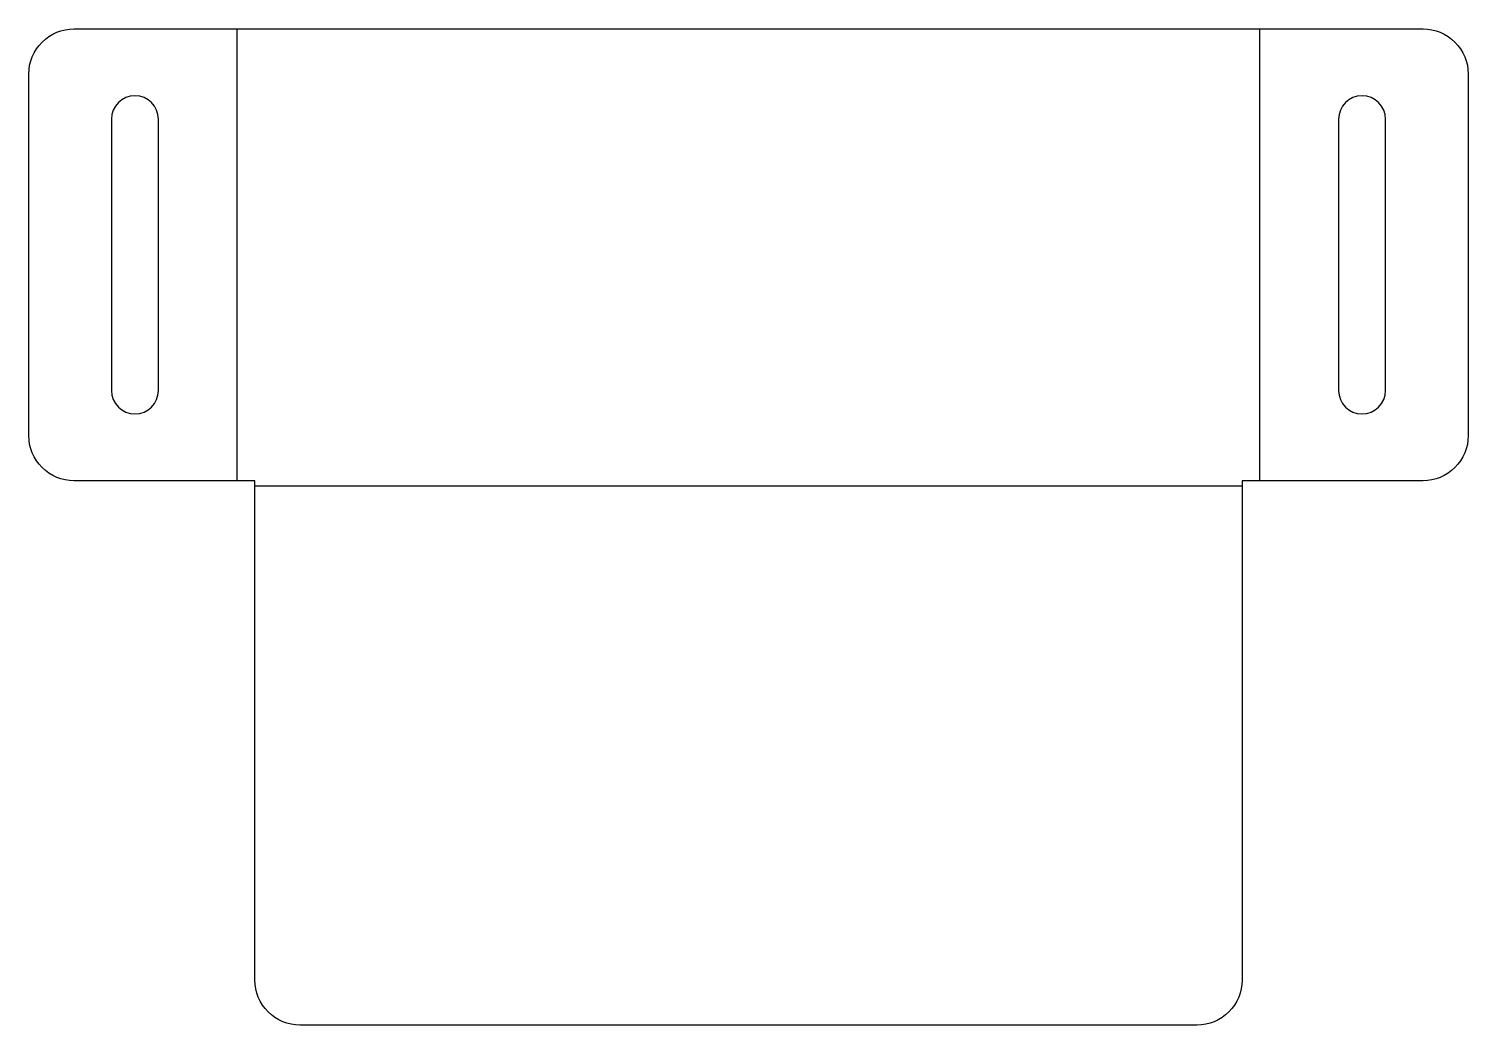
# Model space of a CAD drawing. Extents: x -80 to 80, y -60 to 50.
import ezdxf

# ---------------------------------------------------------------- set-up
doc = ezdxf.new("R2010")
doc.units = 0

msp = doc.modelspace()

# ---------------------------------------------------------------- linework, layer by layer
at = {"layer": '1'}
for points in [[(79.64, 45), (79.64, 5, -0.414214), (74.64, 0), (54.63, 0), (54.63, -55.22, -0.414214), (49.63, -60.22), (-49.63, -60.22, -0.414214), (-54.63, -55.22), (-54.63, 0), (-74.64, 0, -0.414214), (-79.64, 5), (-79.64, 45, -0.414214), (-74.64, 50), (74.64, 50, -0.414214)], [(-65.29, 40, 1), (-70.49, 40), (-70.49, 10, 1), (-65.29, 10)], [(70.49, 40, 1), (65.29, 40), (65.29, 10, 1), (70.49, 10)]]:
    msp.add_lwpolyline(points, format="xyb", close=True, dxfattribs=at)
at = {"layer": '2'}
for p, q in [((-56.57, 0), (-56.57, 50)), ((56.57, 0), (56.57, 50)), ((-54.63, -0.54), (54.63, -0.54))]:
    msp.add_line(p, q, dxfattribs=at)

doc.saveas('drawing.dxf')
